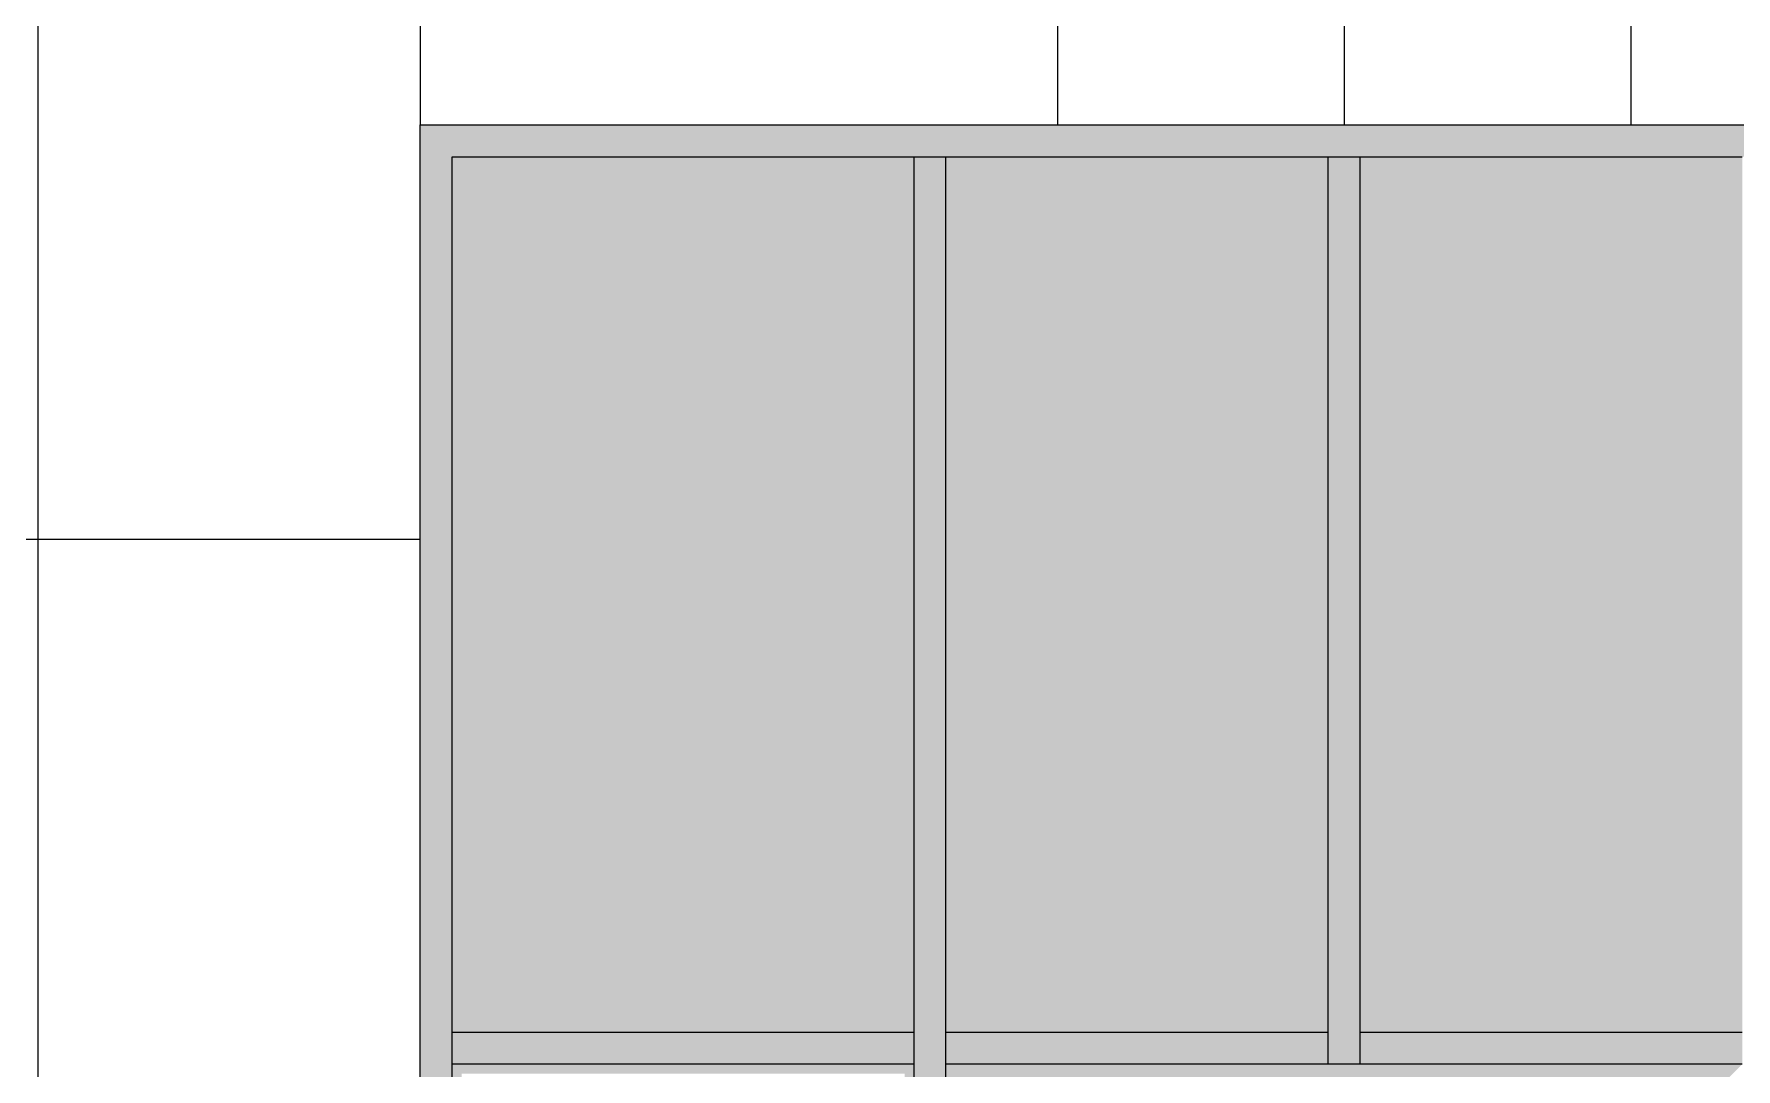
# Model space of a CAD drawing. Header units: millimetres. Extents: x 1499747 to 4230374, y -28481 to 441852.
# Drawn here: x 4146857 to 4149528, y 366596 to 368221 of the extents above; entities that cross this region are included whole.
import ezdxf

# ---------------------------------------------------------------- set-up
doc = ezdxf.new("R2010")
doc.units = ezdxf.units.MM
doc.header["$MEASUREMENT"] = 0
doc.layers.add('Чертеж и Рисунок', color=7, linetype='Continuous')

msp = doc.modelspace()

# ---------------------------------------------------------------- hatches: boundary and pattern name
at = {"layer": 'Чертеж и Рисунок', "linetype": 'Continuous', "lineweight": 0, "true_color": 0x2e2e2e}
for points in [[(4147462.76459, 368078.36275), (4147512.76467, 368028.36268), (4148187.7657, 368028.36268), (4148187.7657, 368078.36275)], [(4147462.76459, 367128.3613), (4147512.76467, 367128.3613), (4147512.76467, 368028.36268), (4147462.76459, 368078.36275)], [(4148187.7657, 368078.36275), (4148187.7657, 368028.36268), (4148262.76581, 368028.36268), (4148262.76581, 368078.36275)], [(4148262.76581, 368078.36275), (4148262.76581, 368028.36268), (4148912.76681, 368028.36268), (4148912.76681, 368078.36275)], [(4148912.76681, 368028.36268), (4149562.7678, 368028.36268), (4149562.7678, 368078.36275), (4148912.76681, 368078.36275)], [(4148237.76578, 368028.36268), (4148237.76578, 367128.3613), (4148287.76585, 367128.3613), (4148287.76585, 368028.36268)], [(4148887.76677, 367128.3613), (4148937.76684, 367128.3613), (4148937.76684, 368028.36268), (4148887.76677, 368028.36268)], [(4147462.76459, 366628.36054), (4147512.76467, 366628.36054), (4147512.76467, 367128.3613), (4147462.76459, 367128.3613)], [(4148237.76578, 367128.3613), (4148237.76578, 366628.36054), (4148287.76585, 366628.36054), (4148287.76585, 367128.3613)], [(4148887.76677, 366603.3605), (4148937.76684, 366603.3605), (4148937.76684, 367128.3613), (4148887.76677, 367128.3613)], [(4147512.76467, 366653.36058), (4147512.76467, 366603.3605), (4148187.7657, 366603.3605), (4148187.7657, 366653.36058)], [(4148187.7657, 366653.36058), (4148187.7657, 366603.3605), (4148237.76578, 366603.3605), (4148237.76578, 366653.36058)], [(4148287.76585, 366603.3605), (4148887.76677, 366603.3605), (4148887.76677, 366653.36058), (4148287.76585, 366653.36058)], [(4148937.76684, 366603.3605), (4149537.76776, 366603.3605), (4149537.76776, 366653.36058), (4148937.76684, 366653.36058)], [(4147462.76459, 366228.35993), (4147512.76467, 366228.35993), (4147512.76467, 366628.36054), (4147462.76459, 366628.36054)], [(4148237.76578, 366628.36054), (4148237.76578, 366228.35993), (4148287.76585, 366228.35993), (4148287.76585, 366628.36054)], [(4148287.76585, 363828.35626), (4148307.76588, 363828.35626), (4148307.76588, 366583.36047), (4148287.76585, 366603.3605)], [(4149537.76776, 366603.3605), (4148287.76585, 366603.3605), (4148307.76588, 366583.36047), (4149517.76773, 366583.36047)]]:
    msp.add_hatch(color=250, dxfattribs=at).paths.add_polyline_path(points)
at = {"layer": 'Чертеж и Рисунок', "linetype": 'Continuous', "lineweight": 0, "true_color": 0x84adf9}
for points in [[(4147512.76467, 368028.36268), (4147512.76467, 366653.36058), (4148237.76578, 366653.36058), (4148237.76578, 368028.36268)], [(4148287.76585, 368028.36268), (4148287.76585, 366653.36058), (4148887.76677, 366653.36058), (4148887.76677, 368028.36268)], [(4148937.76684, 368028.36268), (4148937.76684, 366653.36058), (4149537.76776, 366653.36058), (4149537.76776, 368028.36268)]]:
    msp.add_hatch(color=161, dxfattribs=at).paths.add_polyline_path(points)
at = {"layer": 'Чертеж и Рисунок', "linetype": 'Continuous', "lineweight": 0, "true_color": 0xf7fdff}
for points in [[(4147512.76467, 364853.35783), (4147527.76469, 364868.35785), (4147527.76469, 366588.36048), (4147512.76467, 366603.3605), (4147512.76467, 366228.35993)], [(4147512.76467, 366603.3605), (4147527.76469, 366588.36048), (4148222.76575, 366588.36048), (4148237.76578, 366603.3605)], [(4148222.76575, 366588.36048), (4148222.76575, 364868.35785), (4148237.76578, 364853.35783), (4148237.76578, 366228.35993), (4148237.76578, 366603.3605)]]:
    msp.add_hatch(color=7, dxfattribs=at).paths.add_polyline_path(points)

# ---------------------------------------------------------------- linework, layer by layer
at = {"layer": 'Чертеж и Рисунок', "color": 253, "linetype": 'Continuous', "lineweight": 5, "true_color": 0xaaaaaa}
for points in [[(4146862.56367, 373528.37108), (4146862.56367, 363828.35626)], [(4147462.76459, 373528.37108), (4147462.76459, 368078.36275)], [(4148462.76612, 373528.37108), (4148462.76612, 368078.36275)], [(4148912.76681, 373528.37108), (4148912.76681, 368078.36275)], [(4149362.66749, 373528.37108), (4149362.66749, 368078.36275)], [(4145662.76184, 367427.96176), (4147462.76459, 367427.96176)]]:
    msp.add_lwpolyline(points, dxfattribs=at)
at = {"layer": 'Чертеж и Рисунок', "color": 7, "linetype": 'Continuous', "lineweight": 5}
for points in [[(4147462.76459, 363828.35626), (4147462.76459, 368078.36275)], [(4147462.76459, 368078.36275), (4150362.76902, 368078.36275)], [(4147512.76467, 368028.36268), (4148187.7657, 368028.36268)], [(4147512.76467, 367128.3613), (4147512.76467, 368028.36268)], [(4148187.7657, 368028.36268), (4148237.76578, 368028.36268)], [(4148237.76578, 367128.3613), (4148237.76578, 368028.36268)], [(4148237.76578, 368028.36268), (4148262.76581, 368028.36268)], [(4148262.76581, 368028.36268), (4148287.76585, 368028.36268)], [(4148287.76585, 368028.36268), (4148887.76677, 368028.36268)], [(4148287.76585, 367128.3613), (4148287.76585, 368028.36268)], [(4148887.76677, 368028.36268), (4148912.76681, 368028.36268)], [(4148887.76677, 367128.3613), (4148887.76677, 368028.36268)], [(4148912.76681, 368028.36268), (4148937.76684, 368028.36268)], [(4148937.76684, 367128.3613), (4148937.76684, 368028.36268)], [(4148937.76684, 368028.36268), (4149537.76776, 368028.36268)], [(4147512.76467, 366653.36058), (4147512.76467, 367128.3613)], [(4148237.76578, 366653.36058), (4148237.76578, 367128.3613)], [(4148287.76585, 366653.36058), (4148287.76585, 367128.3613)], [(4148887.76677, 366653.36058), (4148887.76677, 367128.3613)], [(4148937.76684, 366603.3605), (4148937.76684, 367128.3613)], [(4147512.76467, 366628.36054), (4147512.76467, 366653.36058)], [(4148187.7657, 366653.36058), (4147512.76467, 366653.36058)], [(4148237.76578, 366653.36058), (4148187.7657, 366653.36058)], [(4148237.76578, 366628.36054), (4148237.76578, 366653.36058)], [(4148287.76585, 366628.36054), (4148287.76585, 366653.36058)], [(4148887.76677, 366653.36058), (4148287.76585, 366653.36058)], [(4148887.76677, 366603.3605), (4148887.76677, 366653.36058)], [(4149537.76776, 366653.36058), (4148937.76684, 366653.36058)], [(4147512.76467, 366603.3605), (4147512.76467, 366628.36054)], [(4148187.7657, 366603.3605), (4147512.76467, 366603.3605)], [(4147512.76467, 366228.35993), (4147512.76467, 366603.3605)], [(4148237.76578, 366603.3605), (4148187.7657, 366603.3605)], [(4148237.76578, 366603.3605), (4148237.76578, 366628.36054)], [(4148237.76578, 366228.35993), (4148237.76578, 366603.3605)], [(4148287.76585, 366228.35993), (4148287.76585, 366628.36054)], [(4148887.76677, 366603.3605), (4148287.76585, 366603.3605)], [(4148937.76684, 366603.3605), (4148887.76677, 366603.3605)], [(4149537.76776, 366603.3605), (4148937.76684, 366603.3605)]]:
    msp.add_lwpolyline(points, dxfattribs=at)

doc.saveas('drawing.dxf')
